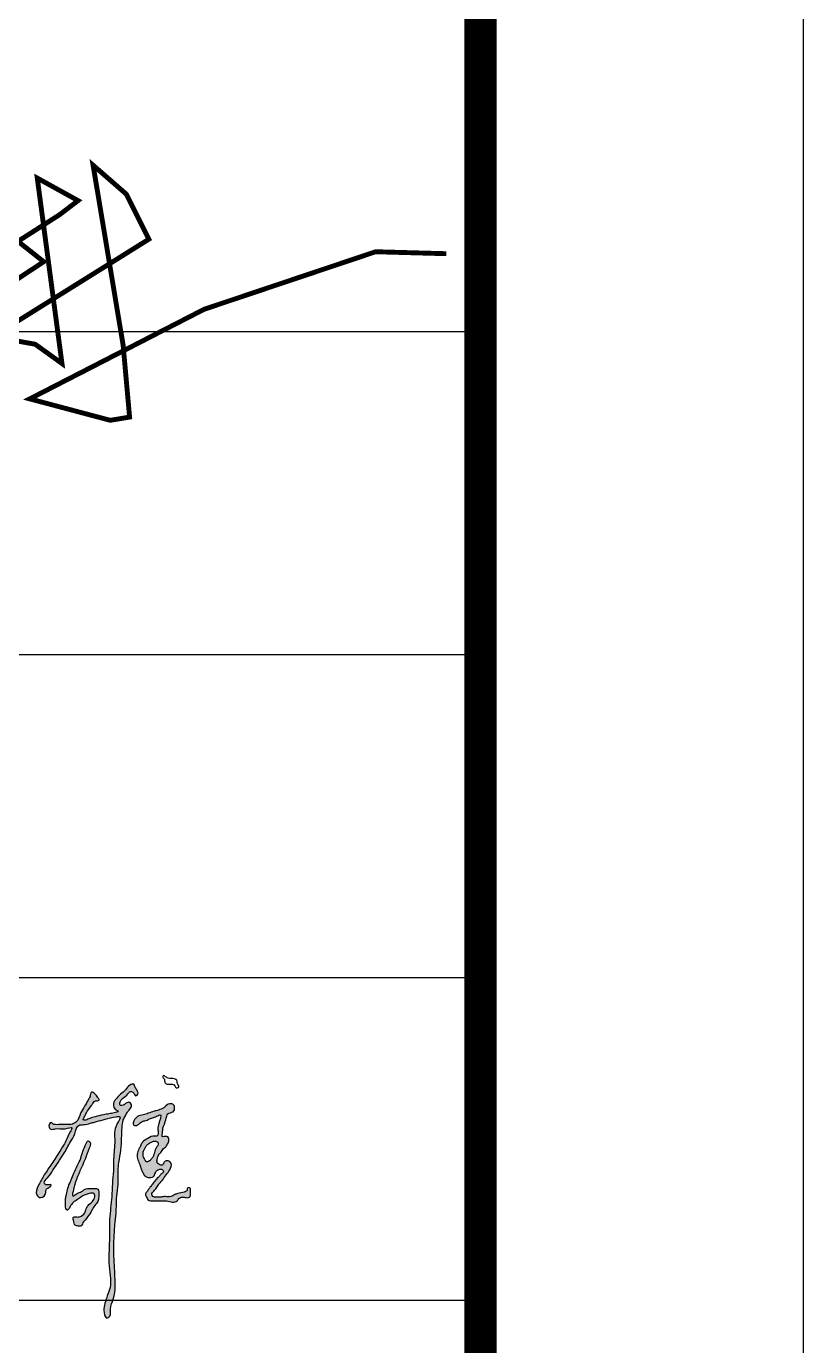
# Model space of a CAD drawing. Extents: x 30064 to 135164, y 17999 to 492668.
# Drawn here: x 111776 to 114181, y 275505 to 279590 of the extents above; entities that cross this region are included whole.
import ezdxf

# ---------------------------------------------------------------- set-up
doc = ezdxf.new("R2010")
doc.units = 0
doc.header["$LTSCALE"] = 1000
doc.header["$MEASUREMENT"] = 0
for name, color, linetype in [('PUB_TITLE', 7, 'Continuous'), ('TWT_TITLE', 7, 'Continuous'), ('文字和字符', 7, 'Continuous')]:
    doc.layers.add(name, color=color, linetype=linetype)

# ---------------------------------------------------------------- blocks, each defined once
blk = doc.blocks.new('田琳')
at = {"const_width": 20}
for points in [[(38170.1, 43531), (38716.9, 43893), (38611.8, 43976.1), (38782.6, 44085.5), (38857, 44142.4), (38690.6, 44234.3), (38791.4, 43477.3), (38681.9, 43556.1), (38559.2, 43577.9), (38445.4, 43547.3), (39146.1, 43984.9), (39054.1, 44168.6), (38918.4, 44286.8), (39041, 43551.7), (39067.3, 43258.5), (38988.4, 43245.4), (38660, 43332.9), (39371.5, 43698.7), (40071, 43933.6), (40071, 43933.6), (40359.3, 43925.6)], [(37073.8, 43540.8), (37391.6, 43371.4), (37434, 43660.7), (37645.8, 43907.7), (37893, 43957), (37998.9, 43893.5), (38020.1, 43731.3), (37921.2, 43590.1), (37801.2, 43526.6), (37709.4, 43554.9), (37857.7, 43667.8), (37801.2, 43724.2), (37617.6, 43681.9), (37582.3, 43590.1), (37681.1, 43463.1), (37757.9, 43465.2), (38199.4, 43740.6), (38445.7, 43833.2), (38404.3, 44008.7), (38328.7, 43796.7), (38240.8, 43806.4), (38370.1, 43669.9), (38453, 43638.3), (38445.7, 43833.2)]]:
    blk.add_lwpolyline(points, dxfattribs=at)

msp = doc.modelspace()

# ---------------------------------------------------------------- hatches: boundary and pattern name
at = {"layer": '文字和字符'}
h = msp.add_hatch(color=6, dxfattribs=at)
edge = h.paths.add_edge_path()
edge.add_spline(control_points=[(111875.4, 276189.6), (111875.6, 276189.6), (111900.1, 276189.7), (111915.5, 276189.3), (111936.8, 276199.7), (111940.9, 276224.7), (111956.2, 276244.9), (111965.2, 276263.3), (111973.8, 276275.6), (111974.9, 276295.2), (111989.9, 276283.1), (111994.7, 276276.2), (112006, 276261.8), (111985, 276265.4), (111982, 276254.5), (111972.6, 276244.1), (111962.8, 276228.8), (111956.6, 276215.7), (111949.1, 276202.9), (111963, 276203.4), (111972.4, 276210), (111991.7, 276214.4), (112010.8, 276219.4), (112031.7, 276223), (112044.3, 276225.3), (112066.2, 276229.6), (112044.3, 276239.1), (112043.5, 276256.3), (112054.5, 276270.7), (112066.5, 276283.3), (112083.4, 276296.8), (112091.5, 276311.3), (112108.7, 276317.8), (112111.9, 276305.5), (112116.8, 276297.7), (112122.9, 276288.9), (112120.3, 276281.3), (112111.1, 276275.4), (112108.7, 276290.8), (112095.7, 276293.4), (112088.3, 276280), (112075.7, 276273.6), (112067, 276263.7), (112064.8, 276256.8), (112063.5, 276246), (112081.3, 276251), (112090.9, 276262.8), (112104.5, 276249.6), (112096.4, 276237), (112087.6, 276228.3), (112082.6, 276216.3), (112076.1, 276207.1), (112071.1, 276183.9), (112071.1, 276152.4), (112068.7, 276110.3), (112062.3, 276076.9), (112058.9, 276041.2), (112061.6, 276006.2), (112053.8, 275962.8), (112054.9, 275920.7), (112044.6, 275841.9), (112046.3, 275753.8), (112054.3, 275664.3), (112032.5, 275622.5), (112039.4, 275599.5), (112023.5, 275586.9), (112010.6, 275615), (112019.7, 275637.7), (112026.4, 275662.6), (112042, 275694.6), (112027.5, 275753.6), (112034, 275826.1), (112031.8, 275886.6), (112036.4, 275931.7), (112041.2, 275968.2), (112040.8, 276006.3), (112046.6, 276044.8), (112044.4, 276088.9), (112052.6, 276140.3), (112044.2, 276178.1), (112072.1, 276216.1), (112043.2, 276212.7), (112022.9, 276207.1), (111997.6, 276200.6), (111980.6, 276195.5), (111966, 276191.9), (111953.2, 276188.7), (111932.1, 276190.4), (111927.4, 276159.4), (111909.2, 276132.6), (111889.3, 276092.7), (111862.4, 276056.2), (111845.4, 276027.8), (111827.2, 276012.1), (111838.1, 275998.7), (111856.4, 276008.5), (111848.1, 275993.1), (111835, 275992.7), (111838.2, 275974.6), (111822.8, 275958), (111800.8, 275974.8), (111813.9, 276003), (111828.8, 276031.6), (111852.5, 276065.4), (111875.1, 276101.1), (111898.4, 276136.3), (111906, 276159.8), (111922.9, 276185.3), (111888.2, 276171.8), (111871.8, 276180.6), (111851.3, 276171.8), (111842.4, 276184.9), (111850, 276198.1), (111856.6, 276193.7), (111858.6, 276190.6), (111862.2, 276190.3), (111866.7, 276188.6), (111875.3, 276189.6), (111875.4, 276189.6)], knot_values=[0, 0, 0, 0, 30.010681, 59.710914, 78.593199, 120.407305, 154.524141, 185.004149, 203.061643, 222.774317, 238.80713, 258.455944, 270.333782, 293.330836, 302.766156, 314.154011, 351.592667, 373.783884, 384.727657, 395.744414, 413.857163, 437.957453, 474.261753, 498.637383, 521.996218, 540.039757, 556.440551, 586.981856, 599.46137, 631.292047, 659.861277, 686.798362, 704.454635, 714.77327, 731.806988, 745.746399, 755.60273, 762.331918, 783.607358, 794.2488, 808.935268, 839.224822, 854.000646, 861.29652, 870.524529, 890.282084, 910.927322, 927.245681, 946.958313, 963.356978, 980.390735, 1000.003082, 1009.515457, 1078.314372, 1130.678307, 1184.843128, 1219.935368, 1279.461792, 1329.992924, 1402.614913, 1454.086505, 1659.988392, 1772.185683, 1817.246483, 1847.677046, 1862.240127, 1879.608782, 1944.488332, 1967.79145, 1986.349178, 2091.415626, 2201.453187, 2292.790848, 2342.000053, 2390.03078, 2446.006624, 2499.916829, 2551.206876, 2630.928051, 2705.368541, 2736.511304, 2751.139397, 2799.882761, 2838.437816, 2856.100871, 2874.060326, 2900.839764, 2911.90203, 2956.44123, 2995.684828, 3055.617738, 3138.927419, 3179.415616, 3204.798199, 3217.112426, 3237.828089, 3249.032304, 3266.585733, 3281.97368, 3312.759311, 3333.895438, 3372.534497, 3420.293911, 3476.863372, 3540.284988, 3599.822241, 3643.146119, 3661.15915, 3690.737213, 3733.200125, 3751.837118, 3768.448916, 3785.656639, 3792.541545, 3796.752385, 3800.355287, 3806.580356, 3819.839144, 3819.839144, 3819.839144, 3819.839144], degree=3, periodic=0)
h = msp.add_hatch(color=6, dxfattribs=at)
edge = h.paths.add_edge_path()
edge.add_spline(control_points=[(112108.7, 276201), (112108.8, 276201.2), (112120.1, 276219.4), (112136.6, 276219.2), (112153.9, 276224.8), (112169.2, 276230.8), (112185.8, 276234.5), (112201.7, 276240.8), (112212.3, 276253.9), (112230.2, 276255.6), (112235.9, 276241.9), (112231.7, 276225.3), (112213.2, 276227.3), (112208.7, 276210.1), (112205.9, 276197.3), (112199.3, 276183.6), (112197.4, 276171.6), (112196.9, 276162.3), (112194.7, 276148.7), (112212.6, 276158), (112219, 276140.7), (112213.1, 276129.6), (112207.4, 276120.6), (112197.9, 276114.4), (112193.2, 276104.4), (112183.3, 276095.3), (112181.2, 276083.8), (112178.7, 276071.7), (112186.8, 276065.8), (112198.9, 276060.8), (112200.1, 276073.9), (112209.5, 276078.9), (112218.5, 276075.9), (112227.6, 276066.1), (112220.4, 276048.6), (112207.9, 276034.6), (112196.5, 276016.9), (112183.9, 276002.7), (112174.8, 275988.7), (112167.4, 275981.1), (112162.1, 275972.8), (112168.5, 275965.3), (112179.1, 275964.3), (112192, 275965.3), (112206.7, 275967.5), (112222.5, 275964.1), (112233.5, 275972.8), (112247.6, 275977.6), (112260.1, 275978.9), (112274.7, 275984.3), (112272.1, 275994.7), (112283.8, 275995), (112284.1, 275986.6), (112283.5, 275979.7), (112283.1, 275972.9), (112283.3, 275965.8), (112274.7, 275961.6), (112265.8, 275965.6), (112254.2, 275965.3), (112246.5, 275960.3), (112237.9, 275945.2), (112209.8, 275955.9), (112185.5, 275952.6), (112167.8, 275953.3), (112153.2, 275952.7), (112148.6, 275963.7), (112142.1, 275973.2), (112149, 275982.3), (112154.4, 275990.3), (112161.2, 275999.1), (112168.9, 276009.3), (112177.2, 276020.4), (112187.6, 276029), (112192.8, 276037.5), (112202.4, 276043.2), (112195.5, 276052.6), (112186.9, 276051.5), (112178.6, 276048.2), (112174.1, 276039.1), (112171.4, 276028.1), (112159.9, 276025.6), (112148.7, 276025), (112138.6, 276033.8), (112135, 276044.9), (112130.1, 276054.4), (112126.9, 276066.7), (112120.2, 276080), (112117.3, 276098), (112122.5, 276112.5), (112129.4, 276123.7), (112134.9, 276137.6), (112152.3, 276146.8), (112166.9, 276156.2), (112181.3, 276152.5), (112184.5, 276165.1), (112181.7, 276176.8), (112184.9, 276190.8), (112189.2, 276203.2), (112191.5, 276211.3), (112192.8, 276222.1), (112181.7, 276217.3), (112173.8, 276212.2), (112158.9, 276209.3), (112147.2, 276201.4), (112132.8, 276200.3), (112124.6, 276191.4), (112116.6, 276185.4), (112102.9, 276187.4), (112108.7, 276200.9), (112108.7, 276201)], knot_values=[0, 0, 0, 0, 24.512001, 49.882294, 72.277412, 98.738469, 118.409447, 143.109669, 167.776883, 187.618262, 203.042037, 222.126752, 247.275306, 258.48372, 289.86628, 303.795246, 321.379231, 338.707377, 347.328395, 366.307106, 385.237264, 403.506228, 418.562709, 428.786369, 449.648574, 463.118664, 483.023077, 498.54091, 507.708607, 523.614939, 538.272825, 548.331434, 564.446663, 573.613544, 601.356343, 627.727416, 655.753502, 687.468657, 707.386499, 724.030195, 733.822997, 742.988374, 758.369859, 776.521682, 797.368312, 820.285411, 838.875384, 852.53501, 881.495768, 896.424896, 904.484831, 916.221913, 924.49056, 934.624145, 946.353648, 953.359124, 961.492881, 980.267656, 992.004738, 1008.557493, 1015.80342, 1061.650078, 1099.490071, 1123.473109, 1136.892554, 1154.792681, 1167.453766, 1180.555905, 1196.223819, 1209.542153, 1226.270416, 1249.735518, 1266.970627, 1281.05191, 1293.130439, 1303.91699, 1316.71909, 1326.731209, 1339.888064, 1357.279911, 1369.076666, 1385.0742, 1402.881823, 1419.32573, 1433.82478, 1447.087554, 1471.921893, 1495.500471, 1520.791964, 1533.894554, 1550.83807, 1581.024251, 1611.984954, 1621.45011, 1633.096343, 1654.387173, 1674.742462, 1691.115782, 1707.380906, 1715.678547, 1723.570803, 1743.940975, 1761.902668, 1783.344225, 1802.439161, 1818.418402, 1831.919163, 1844.453477, 1860.498716, 1860.498716, 1860.498716, 1860.498716], degree=3, periodic=0)
edge = h.paths.add_edge_path(flags=16)
edge.add_spline(control_points=[(112163.1, 276135.7), (112163, 276135.6), (112151.3, 276129.9), (112145.8, 276122.6), (112141.2, 276113.7), (112137.4, 276105.6), (112136.5, 276097), (112137.8, 276089.5), (112141, 276083.2), (112144, 276078.3), (112147.3, 276072.2), (112156.2, 276075.7), (112161.6, 276082.5), (112168.6, 276090.2), (112170.5, 276099.4), (112174.1, 276108.1), (112176.3, 276117.5), (112182.6, 276124.1), (112185, 276131.8), (112180.4, 276138.1), (112172.9, 276139.2), (112168.2, 276137.8), (112163.2, 276135.7), (112163.1, 276135.7)], knot_values=[0, 0, 0, 0, 17.49913, 30.768414, 43.809406, 57.820521, 67.761158, 79.395962, 89.172864, 96.402516, 104.532234, 113.624822, 128.719094, 142.570854, 155.091253, 167.081152, 182.063386, 194.044375, 204.792336, 212.007375, 223.839632, 231.821798, 237.531752, 237.531752, 237.531752, 237.531752], degree=3, periodic=0)
h = msp.add_hatch(color=6, dxfattribs=at)
edge = h.paths.add_edge_path()
edge.add_spline(control_points=[(111963.4, 276137.6), (111963.4, 276137.4), (111955, 276117.8), (111948.6, 276102.5), (111942.7, 276078.5), (111930, 276057.3), (111921.1, 276034.6), (111912.3, 276013.4), (111903.2, 275993.9), (111900.8, 275975.5), (111896, 275959.4), (111896.9, 275944.2), (111896.5, 275932.8), (111902.3, 275921.7), (111912.2, 275934.8), (111915.9, 275946.6), (111931.2, 275955.1), (111943.2, 275964.5), (111956.8, 275972.5), (111970.1, 275976.3), (111988.2, 275979.8), (111987.9, 275951.6), (111962.4, 275942.2), (111958.8, 275915.8), (111942.6, 275902.5), (111930.3, 275903.8), (111918.3, 275904.4), (111923, 275890.3), (111923.1, 275876.8), (111935.9, 275875.5), (111945.5, 275873.8), (111949.9, 275884.5), (111959.4, 275896.6), (111971.8, 275910.9), (111980.3, 275928.8), (111989, 275941.7), (111999.9, 275954.6), (111999.2, 275970.7), (112001.3, 275994.7), (111977.8, 275990.4), (111960.7, 275993.8), (111946.6, 275981), (111932.9, 275978.2), (111914.3, 275961.6), (111922.8, 275989.7), (111924.9, 276005.5), (111934.7, 276029.9), (111945.7, 276055.9), (111959.9, 276086.4), (111966.8, 276111.2), (111976.3, 276130.1), (111970.3, 276140.4), (111963.5, 276137.6), (111963.4, 276137.6)], knot_values=[0, 0, 0, 0, 24.542793, 52.435959, 85.650583, 121.512598, 155.916917, 186.540407, 217.474406, 244.606868, 263.102829, 287.388558, 305.597528, 314.527085, 327.332873, 353.193682, 372.630675, 395.352625, 418.617204, 435.772151, 457.249665, 475.959444, 524.49024, 552.742939, 580.507685, 599.437854, 607.362997, 621.159879, 644.090151, 657.95728, 669.398503, 679.892715, 700.008206, 736.031643, 756.664286, 782.242284, 801.590045, 823.390719, 851.090423, 877.54929, 900.135028, 924.011869, 947.574779, 965.855715, 994.232281, 1016.328926, 1045.309406, 1098.032674, 1136.336698, 1183.774373, 1208.195694, 1217.866995, 1225.149506, 1225.149506, 1225.149506, 1225.149506], degree=3, periodic=0)

# ---------------------------------------------------------------- linework, layer by layer
for p, q in [((105180.8, 278645.5), (113180.8, 278645.5)), ((105180.8, 277645.5), (113180.8, 277645.5)), ((105180.8, 276645.5), (113180.8, 276645.5)), ((105180.8, 275645.5), (113180.8, 275645.5))]:
    msp.add_line(p, q)
at = {"layer": 'PUB_TITLE', "const_width": 100}
msp.add_lwpolyline([(105180.8, 318045.1), (113180.8, 318045.1), (113180.8, 260645.5), (105180.8, 260645.5)], close=True, dxfattribs=at)
at = {"layer": 'TWT_TITLE'}
msp.add_lwpolyline([(30080.8, 259645.5), (114180.8, 259645.5), (114180.8, 319045.5), (30080.8, 319045.5)], close=True, dxfattribs=at)
at = {"layer": 'TWT_TITLE', "const_width": 100}
msp.add_lwpolyline([(32580.8, 260645.5), (113180.8, 260645.5), (113180.8, 318045.5), (32580.8, 318045.5)], close=True, dxfattribs=at)
at = {"layer": '文字和字符', "color": 6}
for points, start_tangent, end_tangent in [([(112204.6, 276339.8), (112214.8, 276333.6), (112224.2, 276332.4), (112234, 276330.9), (112241, 276326.9), (112242.6, 276318.4), (112247.2, 276305.1), (112239.8, 276303.1), (112235.1, 276309.4), (112230.1, 276314.1), (112214.8, 276314.4), (112204.3, 276320.3), (112202.7, 276330.1), (112197.6, 276338.7), (112201.5, 276341.4), (112204.6, 276339.8)], (0.676765, -0.736199), (0.676765, -0.736199)), ([(111875.4, 276189.6), (111897, 276189.6), (111918.3, 276191.4), (111930.3, 276197.9), (111943.5, 276225), (111956.1, 276246.2), (111966.9, 276265.3), (111972.7, 276276.9), (111977.7, 276290.2), (111987.7, 276284.4), (111996.8, 276273.6), (112001, 276266.1), (111985.2, 276261.1), (111981.7, 276255.3), (111976.9, 276248.6), (111961.9, 276226.2), (111954.4, 276212.1), (111951.9, 276204.6), (111959.8, 276203.8), (111971.9, 276208.7), (111988.5, 276213.7), (112014, 276219.7), (112031.2, 276222.9), (112047.8, 276226), (112060, 276230.4), (112050.9, 276237.8), (112046.7, 276259.5), (112051.7, 276266.9), (112067.5, 276283.6), (112082.5, 276297.7), (112095.8, 276311.8), (112108.3, 276314.3), (112111.6, 276307.7), (112117.4, 276296.9), (112121.6, 276287.7), (112119.1, 276281.1), (112114.9, 276278.6), (112105, 276290.2), (112097.5, 276291.9), (112090, 276284.4), (112073.4, 276270.3), (112066.7, 276262), (112065, 276257), (112065, 276250.3), (112079.2, 276252), (112092.5, 276258.6), (112100.8, 276250.3), (112095.8, 276237), (112088.3, 276227.9), (112082.5, 276217.1), (112075.8, 276204.6), (112074.2, 276197.9), (112070.6, 276148.5), (112067.9, 276110.9), (112062.1, 276072.2), (112060, 276047.1), (112059.8, 276004.2), (112055.7, 275968), (112053.4, 275915.7), (112049.8, 275878.8), (112049.1, 275730.4), (112044.7, 275649.6), (112036, 275618.4), (112033.8, 275596.6), (112025, 275590.7), (112017.8, 275600.9), (112022.1, 275647.5), (112027.2, 275663.5), (112032.3, 275675.8), (112032.1, 275751.5), (112032.6, 275830.8), (112033.4, 275896.7), (112036.6, 275932), (112040.2, 275966.4), (112041.9, 276006.7), (112045.4, 276045.4), (112045.8, 276082.4), (112049.3, 276139.7), (112056.8, 276192.8), (112064.6, 276213.9), (112054, 276213.9), (112019.7, 276206.3), (111992.9, 276199.1), (111980.6, 276195.6), (111968.1, 276192.4), (111949.1, 276189.3), (111941.1, 276188.9), (111925.3, 276161), (111912.1, 276136), (111890.9, 276098.3), (111858, 276048.2), (111840.7, 276024.6), (111831.3, 276008.9), (111837.6, 276002.7), (111852.5, 276003.5), (111848.6, 275996.4), (111837.6, 275990.1), (111836, 275979.2), (111820.3, 275963.5), (111807.8, 275972.1), (111812.5, 275999.5), (111828.7, 276029.9), (111851.1, 276063.9), (111876, 276102.3), (111898, 276139.1), (111911.3, 276167.3), (111916.8, 276179.1), (111895.6, 276176.7), (111865, 276176.7), (111851.7, 276175.2), (111845.4, 276185.4), (111852.5, 276195.6), (111856.8, 276193.1), (111858.9, 276190.9), (111861.4, 276190.3), (111865.8, 276189.4), (111875.4, 276189.6)], (1, 0), (1, 0)), ([(112108.7, 276201), (112119.9, 276214.7), (112137.3, 276220.3), (112152.9, 276224.6), (112170.9, 276230.8), (112184.6, 276234.6), (112200.7, 276242), (112215, 276252.6), (112229.3, 276252.6), (112234.3, 276242.7), (112230, 276229.6), (112213.2, 276222.8), (112210.1, 276215.3), (112203.8, 276193.6), (112200.1, 276184.3), (112197.6, 276171.8), (112196.4, 276159.4), (112196.4, 276153.2), (112210.1, 276153.2), (112216.9, 276141.4), (112212.5, 276129), (112206.1, 276120.2), (112200.4, 276115.5), (112191.4, 276103.5), (112185.2, 276096), (112180.8, 276082.4), (112180.8, 276071.2), (112185.8, 276066.8), (112197, 276064.3), (112202, 276073.7), (112208.2, 276077.4), (112219.4, 276074.3), (112223.7, 276069.3), (112219.7, 276049.7), (112208.4, 276034.4), (112196.7, 276018), (112182.5, 276000.1), (112174.1, 275988.4), (112166.4, 275979.2), (112163.7, 275972.7), (112167.6, 275967.3), (112178.3, 275964.6), (112191.4, 275965.4), (112206.4, 275966.6), (112222.9, 275966.6), (112234.8, 275972.7), (112244, 275976.2), (112264.4, 275980.8), (112273.2, 275986.9), (112274, 275992.7), (112282.4, 275993.1), (112283.9, 275987.3), (112283.6, 275980), (112283.2, 275971.6), (112282.4, 275966.6), (112277.4, 275963.5), (112264, 275965), (112255.5, 275964.6), (112245.5, 275958.1), (112242.5, 275953.9), (112209.4, 275953.1), (112182.2, 275953.1), (112164.9, 275953.1), (112155.3, 275954.3), (112147.6, 275964.6), (112144.1, 275973.1), (112148.4, 275981.5), (112154.9, 275990.7), (112160.7, 275998.4), (112168, 276008), (112178.7, 276021.1), (112187.5, 276029.8), (112194.1, 276037.6), (112199.8, 276044.1), (112195.6, 276050.6), (112186.4, 276051), (112179.9, 276047.9), (112174.9, 276039.9), (112169.1, 276028.7), (112161, 276026.1), (112149.5, 276026.4), (112139.5, 276034.5), (112134.5, 276045.3), (112130.3, 276054.8), (112127.4, 276063.9), (112120.9, 276080.6), (112118.7, 276097.5), (112124.2, 276114.8), (112128.7, 276123.1), (112134.5, 276133.9), (112151.9, 276146.9), (112173, 276154.2), (112179.8, 276154.2), (112183.2, 276161.9), (112182.8, 276177.2), (112185.4, 276191.7), (112189, 276202.9), (112191.8, 276214.3), (112191.3, 276220.3), (112185.8, 276219), (112172.6, 276212.6), (112160.2, 276208.8), (112146.1, 276202.4), (112132.9, 276198.6), (112124, 276191.3), (112115.4, 276186.6), (112106.9, 276189.6), (112108.7, 276201)], (0.284283, 0.95874), (0.284283, 0.95874)), ([(111963.4, 276137.6), (111956.5, 276121.3), (111949.2, 276102.6), (111941.9, 276079.8), (111930.5, 276056.6), (111920.7, 276033.8), (111912.1, 276013.5), (111904, 275992.7), (111899.9, 275973.6), (111897.1, 275960.6), (111896.7, 275943.1), (111898.3, 275930.1), (111902, 275924.8), (111908.9, 275930.9), (111918.7, 275946.8), (111930.1, 275954.9), (111943.5, 275964.2), (111958.1, 275972.4), (111970, 275976), (111985.4, 275975.6), (111986.6, 275962.2), (111964.1, 275935.5), (111956.2, 275916.7), (111940.5, 275904.2), (111926.9, 275903.9), (111921.2, 275903.4), (111921.5, 275893.4), (111926.9, 275877.8), (111936.6, 275875.3), (111944.8, 275875.5), (111949.1, 275881.8), (111957.3, 275893.7), (111972.9, 275914.4), (111980, 275927.5), (111990.3, 275942.8), (111997.9, 275954.5), (111999.6, 275970.1), (111996.6, 275989.8), (111977.6, 275991.6), (111961.3, 275991.2), (111946.4, 275982.6), (111931.1, 275975.4), (111919.8, 275968.6), (111922, 275988.9), (111925.4, 276004.5), (111932.4, 276024.2), (111947.3, 276059.1), (111958.3, 276084.4), (111970, 276116.6), (111973.5, 276133.8), (111968.6, 276138.7), (111963.4, 276137.6)], (-0.394162, -0.919041), (-0.394162, -0.919041)), ([(112163.1, 276135.7), (112152.2, 276129.3), (112145.9, 276122.2), (112141.4, 276113.9), (112137.6, 276104.6), (112136.9, 276097.4), (112138.4, 276089.2), (112141.4, 276082.8), (112144, 276078.3), (112147.7, 276073.8), (112154.1, 276075.3), (112162, 276082.8), (112167.9, 276090.8), (112170.8, 276099.4), (112173.6, 276107.6), (112177.4, 276117.7), (112182.3, 276124.8), (112183.8, 276132.4), (112180.8, 276136.7), (112172.5, 276138.7), (112166.9, 276137.2), (112163.1, 276135.7)], (-0.928724, -0.370772), (-0.928724, -0.370772))]:
    msp.add_spline(points, degree=3, dxfattribs=dict(at, start_tangent=start_tangent, end_tangent=end_tangent))

# ---------------------------------------------------------------- block references
at = {"xscale": 0.7584191996138543, "yscale": 0.758419199672062, "zscale": 0.7584191996528531}
msp.add_blockref('田琳', (82465.8, 245572.1, 0), dxfattribs=at)

doc.saveas('drawing.dxf')
